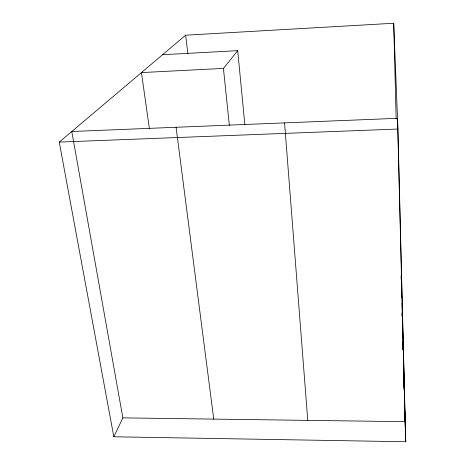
<?xml version="1.0" encoding="UTF-8"?>
<svg xmlns="http://www.w3.org/2000/svg" width="465" height="465" viewBox="0 0 465 465"><rect width="100%" height="100%" fill="white"/><g stroke="black" fill="none" stroke-linecap="round" stroke-linejoin="round"><path stroke-width="0.7" d="M113.826 436.78L59.258 142.092L185.651 35.195L393.704 23.25L397.935 129.032L405.742 441.75L113.826 436.78L122.865 417.878L71.779 131.496L397.505 118.319L405.102 421.679L122.865 417.878M229.355 125.393L223.433 68.407L237.702 50.662L162.558 54.725M223.433 68.407L141.441 72.581L149.358 128.456M59.258 142.092L397.935 129.032M403.318 365.519L403.382 359.736M404.777 411.449L405.742 441.75L404.312 395.779M176.078 127.276L213.749 419.105M185.651 35.195L187.883 53.882M237.702 50.662L244.875 124.864M284.568 122.888L307.772 420.372M401.063 275.762L401.185 279.384M401.522 289.515L401.789 297.478M401.981 303.267L402.417 316.293M402.463 317.74L402.585 321.362M402.306 316.386L402.237 314.212L402.289 316.38M402.452 320.734L404.66 400.818L403.847 376.359M401.987 312.643L402.109 316.27M402.463 327.151L402.696 334.405L402.452 322.879M402.934 348.128L402.981 349.575M403.399 362.613L403.62 368.402M403.853 375.604L404.66 400.818M403.847 382.085L404.004 387.13M404.323 397.215L404.69 408.613M393.704 23.25L396.168 119.046M403.847 377.08L404.172 390.025M402.923 341.653L403.126 349.61M402.923 342.38L403.045 349.61"/></g></svg>
